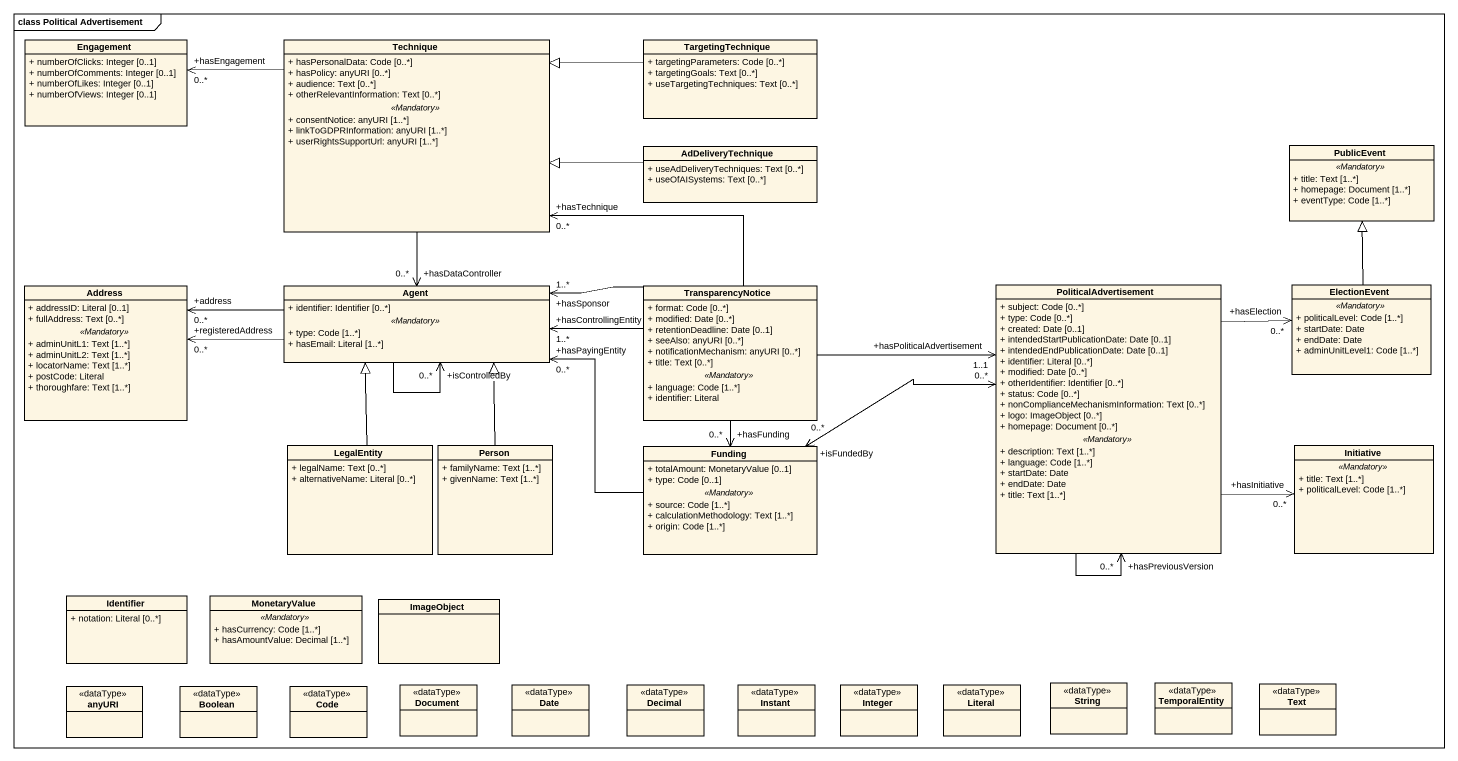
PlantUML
@startuml
mainframe class Political Advertisement
hide circle
hide empty members
skinparam classAttributeIconSize 0
class Engagement {
  + numberOfClicks: Integer [0..1]
  + numberOfComments: Integer [0..1]
  + numberOfLikes: Integer [0..1]
  + numberOfViews: Integer [0..1]
}
class Technique {
  + hasPersonalData: Code [0..*]
  + hasPolicy: anyURI [0..*]
  + audience: Text [0..*]
  + otherRelevantInformation: Text [0..*]
  .. <<Mandatory>> ..
  + consentNotice: anyURI [1..*]
  + linkToGDPRInformation: anyURI [1..*]
  + userRightsSupportUrl: anyURI [1..*]
}
class TargetingTechnique {
  + targetingParameters: Code [0..*]
  + targetingGoals: Text [0..*]
  + useTargetingTechniques: Text [0..*]
}
class AdDeliveryTechnique {
  + useAdDeliveryTechniques: Text [0..*]
  + useOfAISystems: Text [0..*]
}
class PublicEvent {
  .. <<Mandatory>> ..
  + title: Text [1..*]
  + homepage: Document [1..*]
  + eventType: Code [1..*]
}
class Address {
  + addressID: Literal [0..1]
  + fullAddress: Text [0..*]
  .. <<Mandatory>> ..
  + adminUnitL1: Text [1..*]
  + adminUnitL2: Text [1..*]
  + locatorName: Text [1..*]
  + postCode: Literal
  + thoroughfare: Text [1..*]
}
class "Agent" as Agent_ {
  + identifier: Identifier [0..*]
  .. <<Mandatory>> ..
  + type: Code [1..*]
  + hasEmail: Literal [1..*]
}
class TransparencyNotice {
  + format: Code [0..*]
  + modified: Date [0..*]
  + retentionDeadline: Date [0..1]
  + seeAlso: anyURI [0..*]
  + notificationMechanism: anyURI [0..*]
  + title: Text [0..*]
  .. <<Mandatory>> ..
  + language: Code [1..*]
  + identifier: Literal
}
class PoliticalAdvertisement {
  + subject: Code [0..*]
  + type: Code [0..*]
  + created: Date [0..1]
  + intendedStartPublicationDate: Date [0..1]
  + intendedEndPublicationDate: Date [0..1]
  + identifier: Literal [0..*]
  + modified: Date [0..*]
  + otherIdentifier: Identifier [0..*]
  + status: Code [0..*]
  + nonComplianceMechanismInformation: Text [0..*]
  + logo: ImageObject [0..*]
  + homepage: Document [0..*]
  .. <<Mandatory>> ..
  + description: Text [1..*]
  + language: Code [1..*]
  + startDate: Date
  + endDate: Date
  + title: Text [1..*]
}
class ElectionEvent {
  .. <<Mandatory>> ..
  + politicalLevel: Code [1..*]
  + startDate: Date
  + endDate: Date
  + adminUnitLevel1: Code [1..*]
}
class LegalEntity {
  + legalName: Text [0..*]
  + alternativeName: Literal [0..*]
}
class "Person" as Person_ {
  + familyName: Text [1..*]
  + givenName: Text [1..*]
}
class Funding {
  + totalAmount: MonetaryValue [0..1]
  + type: Code [0..1]
  .. <<Mandatory>> ..
  + source: Code [1..*]
  + calculationMethodology: Text [1..*]
  + origin: Code [1..*]
}
class Initiative {
  .. <<Mandatory>> ..
  + title: Text [1..*]
  + politicalLevel: Code [1..*]
}
class Identifier {
  + notation: Literal [0..*]
}
class MonetaryValue {
  .. <<Mandatory>> ..
  + hasCurrency: Code [1..*]
  + hasAmountValue: Decimal [1..*]
}
class ImageObject
class Document <<dataType>>
class Date <<dataType>>
class Decimal <<dataType>>
class Instant <<dataType>>
class Integer <<dataType>>
class Literal <<dataType>>
class String <<dataType>>
class TemporalEntity <<dataType>>
class Text <<dataType>>
class anyURI <<dataType>>
class Boolean <<dataType>>
class Code <<dataType>>
Technique -left-> "+hasEngagement\n0..*" Engagement
Technique --> "+hasDataController\n0..*" Agent_
TargetingTechnique -left-|> Technique
AdDeliveryTechnique -left-|> Technique
Agent_ -left-> "+registeredAddress\n0..*" Address
Agent_ -left-> "+address\n0..*" Address
Agent_ --> "+isControlledBy\n0..*" Agent_
TransparencyNotice -up-> "+hasTechnique\n0..*" Technique
TransparencyNotice -left-> "+hasControllingEntity\n1..*" Agent_
TransparencyNotice -left-> "+hasSponsor\n1..*" Agent_
TransparencyNotice -right-> "+hasPoliticalAdvertisement\n1..1" PoliticalAdvertisement
TransparencyNotice --> "+hasFunding\n0..*" Funding
PoliticalAdvertisement --> "+hasPreviousVersion\n0..*" PoliticalAdvertisement
PoliticalAdvertisement -right-> "+hasElection\n0..*" ElectionEvent
PoliticalAdvertisement -right-> "+hasInitiative\n0..*" Initiative
ElectionEvent -up-|> PublicEvent
LegalEntity -up-|> Agent_
Person_ -up-|> Agent_
Funding -left-> "+hasPayingEntity\n0..*" Agent_
Funding "+isFundedBy\n0..*" <-right-> "0..*" PoliticalAdvertisement
@enduml
